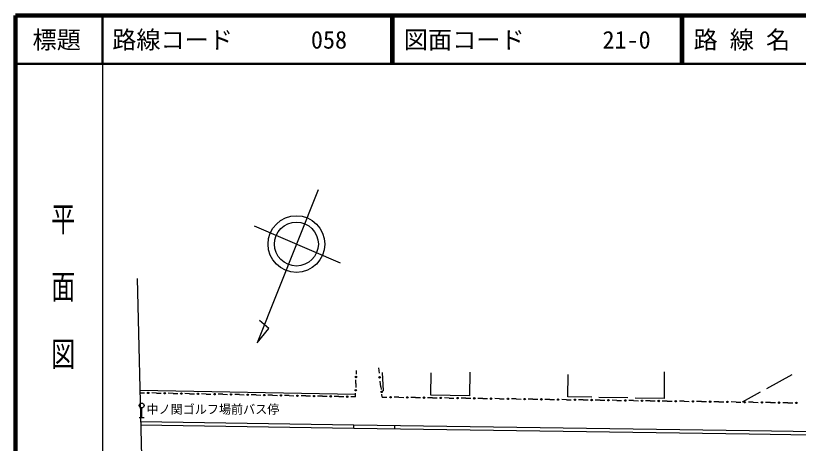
# Model space of a CAD drawing. Units: millimetres, scale not verified. Extents: x 40000 to 680000, y 20000 to 380000.
# Drawn here: x 40000 to 202073, y 291397 to 380000 of the extents above; entities that cross this region are included whole.
import ezdxf
from ezdxf.enums import TextEntityAlignment as Align

# ---------------------------------------------------------------- set-up
doc = ezdxf.new("R2010")
doc.units = ezdxf.units.MM
doc.header["$LTSCALE"] = 1000
doc.linetypes.add('DASHED', pattern=[7.5, 6, -1.5])
for name, color, linetype, lineweight in [('M-BGD', 7, 'Continuous', 25), ('M-BGD-EXST', 7, 'Continuous', 25), ('M-TTL', 2, 'Continuous', 140), ('M-TTL-BAND', 7, 'Continuous', 25), ('M-TTL-LINE', 7, 'Continuous', 50)]:
    doc.layers.add(name, color=color, linetype=linetype, lineweight=lineweight)
doc.layers.add('M-TTL-TXT', color=7, linetype='Continuous')
doc.styles.add('@ＭＳ ゴシック', font='')
doc.styles.add('ＭＳ ゴシック', font='')
doc.styles.get('@ＭＳ ゴシック').set_extended_font_data('@MS Gothic')
doc.styles.get('ＭＳ ゴシック').set_extended_font_data('MS Gothic')

msp = doc.modelspace()

# ---------------------------------------------------------------- linework, layer by layer
at = {"layer": 'M-BGD'}
for p, q in [((89388, 336445), (107204, 328766)), ((65159, 325547), (66033, 288664)), ((110500, 306518), (110483, 305734)), ((115102, 307015), (115256, 305908)), ((110442, 303773), (110426, 302989)), ((110442, 303773), (110459, 304557)), ((115641, 303138), (115487, 304246)), ((115641, 303138), (115712, 302522)), ((110395, 301547), (65709, 302332)), ((65720, 301883), (66701, 301864)), ((69156, 301817), (68174, 301836)), ((69156, 301817), (70137, 301798)), ((72591, 301751), (71610, 301770)), ((72591, 301751), (73573, 301733)), ((76027, 301686), (75045, 301704)), ((76027, 301686), (77009, 301667)), ((79463, 301620), (78481, 301639)), ((79463, 301620), (80444, 301601)), ((82898, 301554), (81917, 301573)), ((82898, 301554), (83880, 301535)), ((86334, 301489), (85353, 301507)), ((86334, 301489), (87316, 301470)), ((110384, 301028), (110401, 301813)), ((115890, 300982), (115819, 301598)), ((89770, 301423), (88788, 301442)), ((89770, 301423), (90752, 301404)), ((93206, 301357), (92224, 301376)), ((93206, 301357), (94187, 301338)), ((96641, 301291), (95660, 301310)), ((96641, 301291), (97623, 301273)), ((100077, 301226), (99096, 301244)), ((100077, 301226), (101059, 301207)), ((103513, 301160), (102531, 301179)), ((103513, 301160), (104495, 301141)), ((106949, 301094), (105967, 301113)), ((106949, 301094), (107930, 301075)), ((110384, 301028), (109403, 301047)), ((115890, 300982), (116882, 300968)), ((119361, 300934), (118369, 300948)), ((119361, 300934), (120352, 300920)), ((122831, 300885), (121840, 300899)), ((122831, 300885), (123823, 300871)), ((126302, 300836), (125311, 300850)), ((126302, 300836), (127294, 300822)), ((129773, 300787), (128781, 300801)), ((129773, 300787), (130765, 300773)), ((133244, 300738), (132252, 300752)), ((133244, 300738), (134235, 300725)), ((136714, 300690), (135723, 300704)), ((136714, 300690), (137706, 300676)), ((140185, 300641), (139194, 300655)), ((140185, 300641), (141177, 300627)), ((143656, 300592), (142664, 300606)), ((143656, 300592), (144648, 300578)), ((147127, 300543), (146135, 300557)), ((147127, 300543), (148118, 300529)), ((150597, 300495), (149606, 300509)), ((150597, 300495), (151589, 300481)), ((154068, 300446), (153077, 300460)), ((154068, 300446), (155060, 300432)), ((157539, 300397), (156547, 300411)), ((157539, 300397), (158531, 300383)), ((161010, 300348), (160018, 300362)), ((161010, 300348), (162001, 300334)), ((164480, 300299), (163489, 300313)), ((164480, 300299), (165472, 300286)), ((167951, 300251), (166960, 300265)), ((167951, 300251), (168943, 300237)), ((171422, 300202), (170430, 300216)), ((171422, 300202), (172414, 300188)), ((174893, 300153), (173901, 300167)), ((174893, 300153), (175913, 300139)), ((178462, 300102), (177442, 300117)), ((178462, 300102), (179482, 300088)), ((182031, 300052), (181012, 300066)), ((182031, 300052), (183051, 300037)), ((185601, 300001), (184581, 300016)), ((185601, 300001), (186620, 299987)), ((189170, 299950), (188150, 299965)), ((189170, 299950), (190190, 299936)), ((192739, 299900), (191719, 299914)), ((192739, 299900), (193759, 299885)), ((196309, 299849), (195289, 299864)), ((196309, 299849), (197328, 299835)), ((199878, 299798), (198858, 299813)), ((199878, 299798), (200898, 299784)), ((110028, 294451), (65879, 295154)), ((110036, 294450), (110046, 295150)), ((118501, 294332), (118511, 295031))]:
    msp.add_line(p, q, dxfattribs=at)
at = {"layer": 'M-BGD', "linetype": 'DASHED'}
msp.add_line((200745, 305606), (190432, 299933), dxfattribs=at)
at = {"layer": 'M-BGD'}
for points in [[(102608, 343905), (89998, 312199), (92418, 315158), (90502, 316872)], [(115912, 306057), (116077, 302276), (115902, 302123)], [(134082, 306134), (133978, 301259), (125995, 301402), (126073, 306000)], [(289261, 301567), (278100, 292655), (191926, 294001), (110038, 295150), (65863, 295854)], [(289698, 301020), (278341, 291951), (191915, 293301), (110028, 294451)]]:
    msp.add_lwpolyline(points, dxfattribs=at)
at = {"layer": 'M-BGD', "linetype": 'DASHED'}
msp.add_lwpolyline([(174281, 306188), (174281, 300662), (154344, 301023), (154383, 305685)], dxfattribs=at)
at = {"layer": 'M-BGD'}
for centre, radius in [((98141, 332673), 5884), ((98141, 332673), 4538), ((110471, 305145), 150), ((110471, 305145), 99), ((110471, 305145), 49), ((115372, 305077), 150), ((115372, 305077), 99), ((115372, 305077), 49), ((67438, 301850), 150), ((67438, 301850), 99), ((67438, 301850), 49), ((70873, 301784), 150), ((70873, 301784), 99), ((70873, 301784), 49), ((74309, 301719), 150), ((74309, 301719), 99), ((74309, 301719), 49), ((77745, 301653), 150), ((77745, 301653), 99), ((77745, 301653), 49), ((81181, 301587), 150), ((81181, 301587), 99), ((81181, 301587), 49), ((84616, 301521), 150), ((84616, 301521), 99), ((84616, 301521), 49), ((88052, 301456), 150), ((88052, 301456), 99), ((88052, 301456), 49), ((91488, 301390), 150), ((91488, 301390), 99), ((94924, 301324), 150), ((110413, 302401), 150), ((110413, 302401), 99), ((110413, 302401), 49), ((115766, 302060), 150), ((115766, 302060), 99), ((115766, 302060), 49), ((91488, 301390), 49), ((94924, 301324), 99), ((94924, 301324), 49), ((98359, 301258), 150), ((98359, 301258), 99), ((98359, 301258), 49), ((101795, 301193), 150), ((101795, 301193), 99), ((101795, 301193), 49), ((105231, 301127), 150), ((105231, 301127), 99), ((105231, 301127), 49), ((108667, 301061), 150), ((108667, 301061), 99), ((108667, 301061), 49), ((117625, 300958), 150), ((117625, 300958), 99), ((117625, 300958), 49), ((121096, 300909), 150), ((121096, 300909), 99), ((121096, 300909), 49), ((124567, 300860), 150), ((124567, 300860), 99), ((124567, 300860), 49), ((128038, 300812), 150), ((128038, 300812), 99), ((128038, 300812), 49), ((131508, 300763), 150), ((131508, 300763), 99), ((131508, 300763), 49), ((134979, 300714), 150), ((134979, 300714), 99), ((134979, 300714), 49), ((138450, 300665), 150), ((138450, 300665), 99), ((138450, 300665), 49), ((141921, 300617), 150), ((141921, 300617), 99), ((141921, 300617), 49), ((145391, 300568), 150), ((145391, 300568), 99), ((145391, 300568), 49), ((148862, 300519), 150), ((148862, 300519), 99), ((148862, 300519), 49), ((152333, 300470), 150), ((152333, 300470), 99), ((152333, 300470), 49), ((155804, 300421), 150), ((155804, 300421), 99), ((155804, 300421), 49), ((159274, 300373), 150), ((159274, 300373), 99), ((159274, 300373), 49), ((162745, 300324), 150), ((162745, 300324), 99), ((162745, 300324), 49), ((166216, 300275), 150), ((166216, 300275), 99), ((166216, 300275), 49), ((169687, 300226), 150), ((169687, 300226), 99), ((169687, 300226), 49), ((173157, 300178), 150), ((173157, 300178), 99), ((173157, 300178), 49), ((176677, 300128), 150), ((176677, 300128), 99), ((176677, 300128), 49), ((180247, 300077), 150), ((180247, 300077), 99), ((180247, 300077), 49), ((183816, 300026), 150), ((183816, 300026), 99), ((183816, 300026), 49), ((187385, 299976), 150), ((187385, 299976), 99), ((187385, 299976), 49), ((190955, 299925), 150), ((190955, 299925), 99), ((190955, 299925), 49), ((194524, 299874), 150), ((194524, 299874), 99), ((194524, 299874), 49), ((198093, 299824), 150), ((198093, 299824), 99), ((198093, 299824), 49), ((201662, 299773), 150), ((201662, 299773), 99), ((201662, 299773), 49)]:
    msp.add_circle(centre, radius, dxfattribs=at)
at = {"layer": 'M-BGD-EXST'}
for p, q in [((66100, 296745), (66100, 298745)), ((65600, 296745), (66600, 296745))]:
    msp.add_line(p, q, dxfattribs=at)
msp.add_circle((66100, 299245), 500, dxfattribs=at)
at = {"layer": 'M-TTL'}
for p, q in [((40000, 380000), (40000, 20000)), ((680000, 380000), (40000, 380000))]:
    msp.add_line(p, q, dxfattribs=at)
at = {"layer": 'M-TTL-BAND'}
msp.add_line((58000, 370000), (58000, 20000), dxfattribs=at)
at = {"layer": 'M-TTL-LINE'}
for p, q in [((58000, 380000), (58000, 370000)), ((117750, 380000), (117750, 370000)), ((118250, 380000), (118250, 370000)), ((177750, 380000), (177750, 370000)), ((178250, 380000), (178250, 370000)), ((40000, 370000), (680000, 370000))]:
    msp.add_line(p, q, dxfattribs=at)

# ---------------------------------------------------------------- texts
at = {"layer": 'M-BGD-EXST', "style": 'ＭＳ ゴシック'}
msp.add_text('中ノ関ゴルフ場前バス停', height=1833, dxfattribs=at).set_placement((80842, 298433), align=Align.MIDDLE_CENTER)
at = {"layer": 'M-TTL-BAND', "style": '@ＭＳ ゴシック', "width": 1.4}
msp.add_text('平  面  図', height=3666, rotation=270, dxfattribs=at).set_placement((49777, 306475), align=Align.MIDDLE_RIGHT)
at = {"layer": 'M-TTL-TXT', "style": 'ＭＳ ゴシック'}
msp.add_text('標題', height=3666, dxfattribs=at).set_placement((48500, 375000), align=Align.MIDDLE_CENTER)
for s, p in [('路線コード', (60000, 375000)), ('058', (101142, 375000)), ('図面コード', (120380, 375000)), ('21-0', (161521, 375000)), ('路 線 名', (180380, 375000))]:
    msp.add_text(s, height=3666, dxfattribs=at).set_placement(p, align=Align.MIDDLE_LEFT)

doc.saveas('drawing.dxf')
